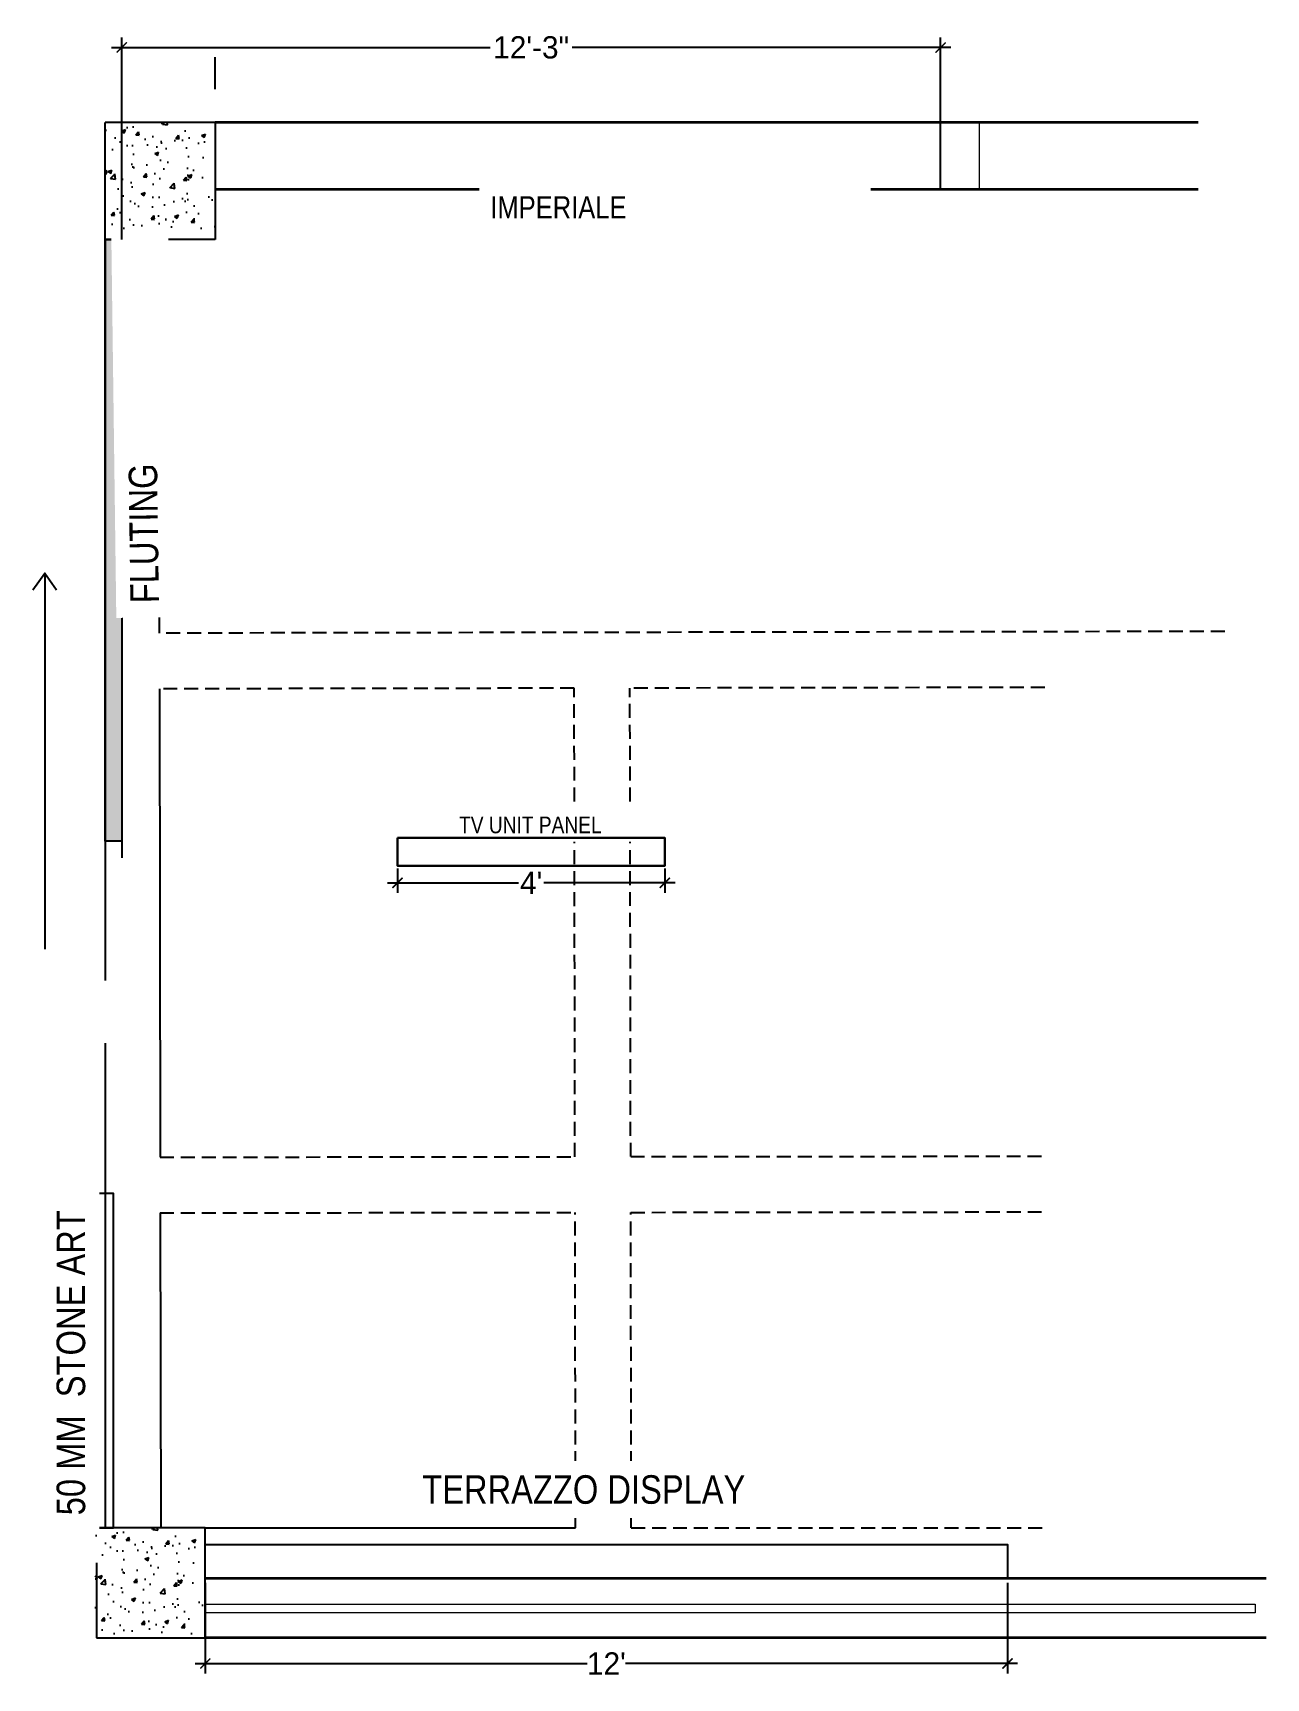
# Model space of a CAD drawing. Header units: inches. Extents: x -137722 to 81594, y -22256 to -1207.
# Drawn here: x -65422.3 to -65201, y -2562.6 to -2267.3 of the extents above; entities that cross this region are included whole.
import ezdxf

# ---------------------------------------------------------------- set-up
doc = ezdxf.new("R2010")
doc.units = ezdxf.units.IN
doc.header["$LTSCALE"] = 0.05
doc.header["$MEASUREMENT"] = 0
doc.header["$PDMODE"] = 3
doc.header["$PDSIZE"] = -4
doc.linetypes.add('A2-XREF-115_FURN$0$HIDDEN', pattern=[0.375, 0.25, -0.125])
doc.linetypes.add('DASHED2', pattern=[0.375, 0.25, -0.125])
doc.layers.get('Defpoints').update_dxf_attribs({"linetype": 'DASHED2'})
for name, color, linetype in [('00 floor', 7, 'Continuous'), ('beam', 7, 'Continuous'), ('Civil Dimension - Text', 7, 'Continuous'), ('text', 176, 'Continuous'), ('Vector Graphics', 7, 'Continuous')]:
    doc.layers.add(name, color=color, linetype=linetype)
doc.layers.add('FURNITURE', color=36, linetype='Continuous', lineweight=18)
doc.layers.add('WALL', color=7, linetype='Continuous', lineweight=35)
doc.styles.add('4MMOF3-8', font='ARIALN.TTF', dxfattribs={"height": 5.12})
doc.styles.add('9-128OF1-4', font='stylu.ttf')
doc.styles.get("Standard").update_dxf_attribs({"font": 'stylu.ttf', "height": 6})
doc.dimstyles.new('DIM 1-4', dxfattribs={"dimtxt": 3.0792, "dimasz": 1.82, "dimexe": 1.82, "dimexo": 0, "dimgap": 0.09, "dimtad": 0, "dimzin": 0, "dimdsep": 46, "dimlunit": 4, "dimtxsty": '9-128OF1-4', "dimblk": 'ARCHTICK', "dimcen": 1.8125, "dimdle": 1.82, "dimclrd": 8, "dimclre": 8, "dimadec": 0, "dimazin": 0, "dimtfac": 1, "dimtofl": 0, "dimtmove": 0, "dimatfit": 3, "dimldrblk": 'OPEN90', "dimfxl": 1, "dimtolj": 1, "dimtzin": 0, "dimlwd": -1, "dimarcsym": 0})
doc.dimstyles.new('rhythm des-01', dxfattribs={"dimtxt": 6, "dimasz": 2, "dimexe": 2, "dimexo": 0, "dimgap": 0.09, "dimtad": 0, "dimdec": 0, "dimzin": 0, "dimdsep": 46, "dimlunit": 4, "dimtxsty": 'Standard', "dimblk": 'ARCHTICK', "dimcen": 0, "dimclrd": 251, "dimclre": 251, "dimclrt": 20, "dimadec": 0, "dimazin": 0, "dimtfac": 1, "dimtdec": 0, "dimtix": 1, "dimtofl": 0, "dimtmove": 1, "dimatfit": 0, "dimldrblk": 'ARCHTICK', "dimfxl": 1, "dimtolj": 1, "dimtzin": 0, "dimarcsym": 0})

# ---------------------------------------------------------------- blocks, each defined once
blk = doc.blocks.new('_ArchTick')
at = {"color": 0, "const_width": 0.15}
blk.add_lwpolyline([(-0.5, -0.5), (0.5, 0.5)], dxfattribs=at)
blk = doc.blocks.new('*D232')
at = {"layer": 'Civil Dimension - Text', "color": 8, "ltscale": 50, "transparency": 16777216}
for p, q in [((-65408.22, -2269.95), (-65340.25, -2269.95)), ((-65257.58, -2269.95), (-65325.55, -2269.95))]:
    blk.add_line(p, q, dxfattribs=at)
at = {"layer": 'Civil Dimension - Text', "color": 8, "lineweight": -2, "ltscale": 50, "transparency": 16777216}
for p, q in [((-65406.4, -2304.42), (-65406.4, -2268.13)), ((-65259.4, -2295.42), (-65259.4, -2268.13))]:
    blk.add_line(p, q, dxfattribs=at)
at = {"layer": 'Defpoints', "color": 0, "ltscale": 50, "transparency": 16777216}
for p in [(-65259.4, -2269.95), (-65259.4, -2295.42), (-65406.4, -2304.42)]:
    blk.add_point(p, dxfattribs=at)
at = {"layer": 'Civil Dimension - Text', "color": 8, "ltscale": 50, "transparency": 16777216, "xscale": 1.82, "yscale": 1.82, "zscale": 1.82, "rotation": 180}
blk.add_blockref('_ArchTick', (-65406.4, -2269.95), dxfattribs=at)
at = {"layer": 'Civil Dimension - Text', "color": 8, "ltscale": 50, "transparency": 16777216, "xscale": 1.82, "yscale": 1.82, "zscale": 1.82}
blk.add_blockref('_ArchTick', (-65259.4, -2269.95), dxfattribs=at)
at = {"layer": 'Civil Dimension - Text', "color": 0, "ltscale": 50, "transparency": 16777216, "insert": (-65332.9, -2269.95), "char_height": 4, "attachment_point": 5, "style": '9-128OF1-4'}
blk.add_mtext('\\A1;12\'-3"', dxfattribs=at)
blk = doc.blocks.new('_Open90')
at = {"color": 0, "linetype": 'ByBlock', "lineweight": -2}
for p, q in [((0, 0), (-1, 0)), ((-0.5, 0.5), (0, 0)), ((0, 0), (-0.5, -0.5))]:
    blk.add_line(p, q, dxfattribs=at)
blk = doc.blocks.new('*D233')
at = {"layer": 'Civil Dimension - Text', "color": 8, "lineweight": -2, "ltscale": 50, "transparency": 16777216}
for p, q in [((-65391.4, -2545.54), (-65391.4, -2561.82)), ((-65247.4, -2545.54), (-65247.4, -2561.82))]:
    blk.add_line(p, q, dxfattribs=at)
at = {"layer": 'Civil Dimension - Text', "color": 8, "ltscale": 50, "transparency": 16777216}
for p, q in [((-65393.22, -2560), (-65322.86, -2560)), ((-65245.58, -2560), (-65315.94, -2560))]:
    blk.add_line(p, q, dxfattribs=at)
at = {"layer": 'Defpoints', "color": 0, "ltscale": 50, "transparency": 16777216}
for p in [(-65391.4, -2545.54), (-65247.4, -2545.54), (-65247.4, -2560)]:
    blk.add_point(p, dxfattribs=at)
at = {"layer": 'Civil Dimension - Text', "color": 8, "ltscale": 50, "transparency": 16777216, "xscale": 1.82, "yscale": 1.82, "zscale": 1.82, "rotation": 180}
blk.add_blockref('_ArchTick', (-65391.4, -2560), dxfattribs=at)
at = {"layer": 'Civil Dimension - Text', "color": 8, "ltscale": 50, "transparency": 16777216, "xscale": 1.82, "yscale": 1.82, "zscale": 1.82}
blk.add_blockref('_ArchTick', (-65247.4, -2560), dxfattribs=at)
at = {"layer": 'Civil Dimension - Text', "color": 0, "ltscale": 50, "transparency": 16777216, "insert": (-65319.4, -2560), "char_height": 4, "attachment_point": 5, "style": '9-128OF1-4'}
blk.add_mtext("\\A1;12'", dxfattribs=at)
blk = doc.blocks.new('*D231')
at = {"layer": 'Civil Dimension - Text', "color": 8, "lineweight": -2, "ltscale": 50, "transparency": 16777216}
for p, q in [((-65356.9, -2417.31), (-65356.9, -2421.7)), ((-65308.9, -2417.31), (-65308.9, -2421.7))]:
    blk.add_line(p, q, dxfattribs=at)
at = {"layer": 'Civil Dimension - Text', "color": 8, "ltscale": 50, "transparency": 16777216}
for p, q in [((-65358.72, -2419.88), (-65335.16, -2419.88)), ((-65307.08, -2419.88), (-65330.64, -2419.88))]:
    blk.add_line(p, q, dxfattribs=at)
at = {"layer": 'Defpoints', "color": 0, "ltscale": 50, "transparency": 16777216}
for p in [(-65356.9, -2417.31), (-65308.9, -2417.31), (-65308.9, -2419.88)]:
    blk.add_point(p, dxfattribs=at)
at = {"layer": 'Civil Dimension - Text', "color": 8, "ltscale": 50, "transparency": 16777216, "xscale": 1.82, "yscale": 1.82, "zscale": 1.82, "rotation": 180}
blk.add_blockref('_ArchTick', (-65356.9, -2419.88), dxfattribs=at)
at = {"layer": 'Civil Dimension - Text', "color": 8, "ltscale": 50, "transparency": 16777216, "xscale": 1.82, "yscale": 1.82, "zscale": 1.82}
blk.add_blockref('_ArchTick', (-65308.9, -2419.88), dxfattribs=at)
at = {"layer": 'Civil Dimension - Text', "color": 0, "ltscale": 50, "transparency": 16777216, "insert": (-65332.9, -2419.88), "char_height": 4, "attachment_point": 5, "style": '9-128OF1-4'}
blk.add_mtext("\\A1;4'", dxfattribs=at)

msp = doc.modelspace()

# ---------------------------------------------------------------- hatches: boundary and pattern name
at = {"layer": '00 floor'}
h = msp.add_hatch(color=45, dxfattribs=at)
h.dxf.hatch_style = 1
h.paths.add_polyline_path([(-65406.3988, -2304.4182), (-65409.3988, -2304.4182), (-65409.3988, -2412.4182), (-65406.3988, -2412.4182)])

# ---------------------------------------------------------------- linework, layer by layer
at = {"color": 5, "lineweight": 13}
msp.add_lwpolyline([(-65391.3988, -2549.3605), (-65202.9662, -2549.3605), (-65202.9662, -2550.9224), (-65391.3988, -2550.9224)], close=True, dxfattribs=at)
at = {"layer": '00 floor'}
for points in [[(-65406.3988, -2304.4182), (-65406.3988, -2412.4182), (-65409.3988, -2412.4182), (-65409.3988, -2304.4182)], [(-65410.8988, -2475.6682), (-65410.8988, -2535.6682), (-65407.8988, -2535.6682), (-65407.8988, -2475.6682)], [(-65391.3988, -2538.6682), (-65247.3988, -2538.6682), (-65247.3988, -2544.6682), (-65391.3988, -2544.6682)]]:
    msp.add_lwpolyline(points, close=True, dxfattribs=at)
at = {"layer": 'beam', "color": 253, "ltscale": 15}
for p, q in [((-65389.6488, -2277.4182), (-65389.6488, -2271.6976)), ((-65409.3988, -2304.4182), (-65409.3988, -2374.9703)), ((-65399.7738, -2304.4182), (-65399.6601, -2375.0692)), ((-65391.3988, -2535.6682), (-65324.9278, -2535.6682))]:
    msp.add_line(p, q, dxfattribs=at)
at = {"layer": 'beam', "color": 9, "linetype": 'A2-XREF-115_FURN$0$HIDDEN', "ltscale": 200, "true_color": 0xc7c8ca}
for p, q in [((-65208.3988, -2374.7614), (-65399.6601, -2375.0692)), ((-65325.1704, -2384.9494), (-65399.644, -2385.0692)), ((-65325.035, -2469.0415), (-65325.1704, -2384.9494)), ((-65240.6968, -2384.8134), (-65315.1704, -2384.9333)), ((-65315.0351, -2469.0304), (-65315.1704, -2384.9333)), ((-65399.5212, -2469.1238), (-65325.035, -2469.0415)), ((-65315.0351, -2469.0304), (-65240.5614, -2468.9482)), ((-65399.5212, -2479.1238), (-65325.019, -2479.0415)), ((-65324.9278, -2535.6682), (-65325.019, -2479.0415)), ((-65315.019, -2479.0304), (-65240.5453, -2478.9481)), ((-65314.9278, -2535.6682), (-65315.019, -2479.0304)), ((-65314.9278, -2535.6682), (-65240.454, -2535.6682))]:
    msp.add_line(p, q, dxfattribs=at)
at = {"layer": 'beam', "color": 9, "ltscale": 15, "true_color": 0xc7c8ca}
for p, q in [((-65409.3988, -2384.9703), (-65409.3988, -2437.4182)), ((-65399.644, -2385.0692), (-65399.5087, -2469.1237)), ((-65409.3988, -2448.6682), (-65409.3988, -2535.6682)), ((-65399.4926, -2479.1237), (-65399.4016, -2535.6682))]:
    msp.add_line(p, q, dxfattribs=at)
at = {"layer": 'Civil Dimension - Text', "ltscale": 50}
msp.add_line((-65406.3988, -2412.4182), (-65406.3988, -2415.4182), dxfattribs=at)
at = {"layer": 'FURNITURE', "ltscale": 50}
msp.add_line((-65252.4523, -2283.4182), (-65252.4523, -2295.4182), dxfattribs=at)
at = {"layer": 'Vector Graphics', "color": 1, "linetype": 'Continuous', "ltscale": 3}
for p, q in [((-65409.3988, -2304.4182), (-65409.3988, -2283.4182)), ((-65389.6488, -2283.4182), (-65409.3988, -2283.4182)), ((-65389.6488, -2283.4182), (-65389.6488, -2304.4182)), ((-65389.6488, -2304.4182), (-65409.3988, -2304.4182))]:
    msp.add_line(p, q, dxfattribs=at)
at = {"layer": 'Vector Graphics', "linetype": 'Continuous', "ltscale": 3}
msp.add_line((-65409.3988, -2304.4182), (-65409.3988, -2410.4182), dxfattribs=at)
at = {"layer": 'Vector Graphics', "color": 1, "linetype": 'Continuous', "ltscale": 3}
msp.add_lwpolyline([(-65410.8988, -2555.4182), (-65391.3988, -2555.4182), (-65391.3988, -2535.6682), (-65410.8988, -2535.6682), (-65410.8988, -2555.4182)], dxfattribs=at)
at = {"layer": 'WALL'}
for p, q in [((-65213.1488, -2283.4182), (-65389.6488, -2283.4182)), ((-65213.1488, -2295.4182), (-65389.6488, -2295.4182)), ((-65391.3988, -2544.6682), (-65200.9746, -2544.6682)), ((-65200.9746, -2555.4182), (-65391.3988, -2555.4182))]:
    msp.add_line(p, q, dxfattribs=at)

# ---------------------------------------------------------------- dimensions: what is measured, and where the dimension line sits
at = {"layer": 'Civil Dimension - Text', "ltscale": 50}
for base, p1, p2, picture, middle in [((-65308.8988, -2419.8761), (-65356.8988, -2417.3136), (-65308.8988, -2417.3136), '*D231', (-65332.8988, -2419.8761)), ((-65247.3988, -2560.0002), (-65391.3988, -2545.5432), (-65247.3988, -2545.5432), '*D233', (-65319.3988, -2560.0002))]:
    dim = msp.add_linear_dim(base=base, p1=p1, p2=p2, dimstyle='DIM 1-4', override={"dimtxt": 4, "dimdec": 3, "dimtdec": 3, "dimtmove": 1, "dimfxl": 0, "dimfrac": 1, "dimarcsym": 1}, dxfattribs=at)
    dim.commit()
    dim.dimension.update_dxf_attribs({"geometry": picture, "text_midpoint": middle})

# ---------------------------------------------------------------- leaders
at = {"layer": '00 floor'}
msp.add_leader([(-65420.2226, -2364.3042), (-65420.2226, -2431.7773)], dimstyle='rhythm des-01', override={"dimasz": 3, "dimgap": 0.09, "dimtad": 0, "dimldrblk": 'Open90', "dimfxl": 0.18}, dxfattribs=at)

# ---------------------------------------------------------------- next in the draw order: texts
at = {"layer": 'text', "ltscale": 50, "attachment_point": 4, "style": '4MMOF3-8', "bg_fill": 2}
for s, insert, char_height, width in [('IMPERIALE', (-65340.2311, -2298.6358), 4, 66.281096), ('\\pi38.21527;TV UNIT PANEL', (-65384.0552, -2409.509), 3, 101.801618), ('\\pi4.23315;TERRAZZO DISPLAY', (-65356.686, -2528.8109), 5.12, 66.281096)]:
    msp.add_mtext(s, dxfattribs=dict(at, insert=insert, char_height=char_height, width=width))
at = {"layer": 'text', "ltscale": 50, "char_height": 5.12, "width": 66.281096, "attachment_point": 4, "style": '4MMOF3-8', "bg_fill": 2}
for s, insert, rotation in [('FLUTING ', (-65402.2489, -2369.7042), 90.748841), ('\\pi5.93575;50 MM  STONE ART', (-65415.4872, -2539.3366), 90)]:
    msp.add_mtext(s, dxfattribs=dict(at, insert=insert, rotation=rotation))

# ---------------------------------------------------------------- next in the draw order: hatches: boundary and pattern name
at = {"layer": 'Civil Dimension - Text', "ltscale": 50, "true_color": 0x939598}
h = msp.add_hatch(dxfattribs=at)
h.set_pattern_fill('AR-CONC', color=252)
h.set_pattern_definition([(50, (163.6343, 1221.2004), (7.1726018, -0.62752135), [0.75, -8.25]), (355, (163.634, 1221.2004), (-1.3875133, 7.5219213), [0.6, -6.6]), (100.451444, (164.232, 1221.148), (5.7850885, 6.8943999), [0.6374019, -7.0114211]), (46.1842, (163.634, 1223.2004), (10.6724133, -1.6551928), [1.125, -12.375]), (96.635635, (164.524, 1223.063), (9.3466195, 9.741186), [0.9561034, -10.5171376]), (351.184164, (163.634, 1223.2), (9.3466195, 9.741186), [0.9, -9.9]), (21, (164.6343, 1222.7004), (5.9690705, -4.0261889), [0.75, -8.25]), (326, (164.634, 1222.7004), (2.4331533, 7.25150045), [0.6, -6.6]), (71.451445, (165.132, 1222.365), (8.4022238, 3.2253115), [0.6374019, -7.0114211]), (37.5, (163.6343, 1221.2004), (0.12159855, 3.32893854), [0, -6.52, 0, -6.7, 0, -6.625]), (7.5, (163.6343, 1221.2004), (2.63069537, 3.94411712), [0, -3.82, 0, -6.37, 0, -2.525]), (327.5, (161.4043, 1221.2004), (5.33822436, -0.22554872), [0, -2.5, 0, -7.8, 0, -10.35]), (317.5, (160.4043, 1221.2004), (5.8318617, 1.00104982), [0, -3.25, 0, -5.18, 0, -7.35])])
h.paths.add_polyline_path([(-65389.6488, -2283.4182), (-65409.3988, -2283.4182), (-65409.3988, -2302.6682), (-65389.6488, -2302.6682)])
h = msp.add_hatch(dxfattribs=at)
h.set_pattern_fill('AR-CONC', color=252)
h.set_pattern_definition([(50, (161.8843, 968.9504), (7.1726018, -0.62752135), [0.75, -8.25]), (355, (161.884, 968.9504), (-1.3875133, 7.5219213), [0.6, -6.6]), (100.451444, (162.482, 968.898), (5.7850885, 6.8943999), [0.6374019, -7.0114211]), (46.1842, (161.884, 970.9504), (10.6724133, -1.6551928), [1.125, -12.375]), (96.635635, (162.774, 970.813), (9.3466195, 9.741186), [0.9561034, -10.5171376]), (351.184164, (161.884, 970.95), (9.3466195, 9.741186), [0.9, -9.9]), (21, (162.8843, 970.4504), (5.9690705, -4.0261889), [0.75, -8.25]), (326, (162.884, 970.4504), (2.4331533, 7.25150045), [0.6, -6.6]), (71.451445, (163.382, 970.115), (8.4022238, 3.2253115), [0.6374019, -7.0114211]), (37.5, (161.8843, 968.9504), (0.12159855, 3.32893854), [0, -6.52, 0, -6.7, 0, -6.625]), (7.5, (161.8843, 968.9504), (2.63069537, 3.94411712), [0, -3.82, 0, -6.37, 0, -2.525]), (327.5, (159.6543, 968.9504), (5.33822436, -0.22554872), [0, -2.5, 0, -7.8, 0, -10.35]), (317.5, (158.6543, 968.9504), (5.8318617, 1.00104982), [0, -3.25, 0, -5.18, 0, -7.35])])
h.paths.add_polyline_path([(-65391.3988, -2535.6682), (-65411.1488, -2535.6682), (-65411.1488, -2554.9182), (-65391.3988, -2554.9182)])

# ---------------------------------------------------------------- next in the draw order: linework, layer by layer
at = {"layer": 'FURNITURE', "lineweight": 30, "ltscale": 50}
msp.add_lwpolyline([(-65356.8988, -2411.8219), (-65308.8988, -2411.8219), (-65308.8988, -2416.8219), (-65356.8988, -2416.8219)], close=True, dxfattribs=at)

# ---------------------------------------------------------------- next in the draw order: dimensions: what is measured, and where the dimension line sits
at = {"layer": 'Civil Dimension - Text', "ltscale": 50}
dim = msp.add_linear_dim(base=(-65259.3988, -2269.9537), p1=(-65406.3988, -2304.4182), p2=(-65259.3988, -2295.4182), dimstyle='DIM 1-4', override={"dimtxt": 4, "dimdec": 3, "dimtdec": 3, "dimtmove": 1, "dimfxl": 0, "dimfrac": 1, "dimarcsym": 1}, dxfattribs=at)
dim.commit()
dim.dimension.update_dxf_attribs({"geometry": '*D232', "text_midpoint": (-65332.8988, -2269.9537)})

doc.saveas('drawing.dxf')
